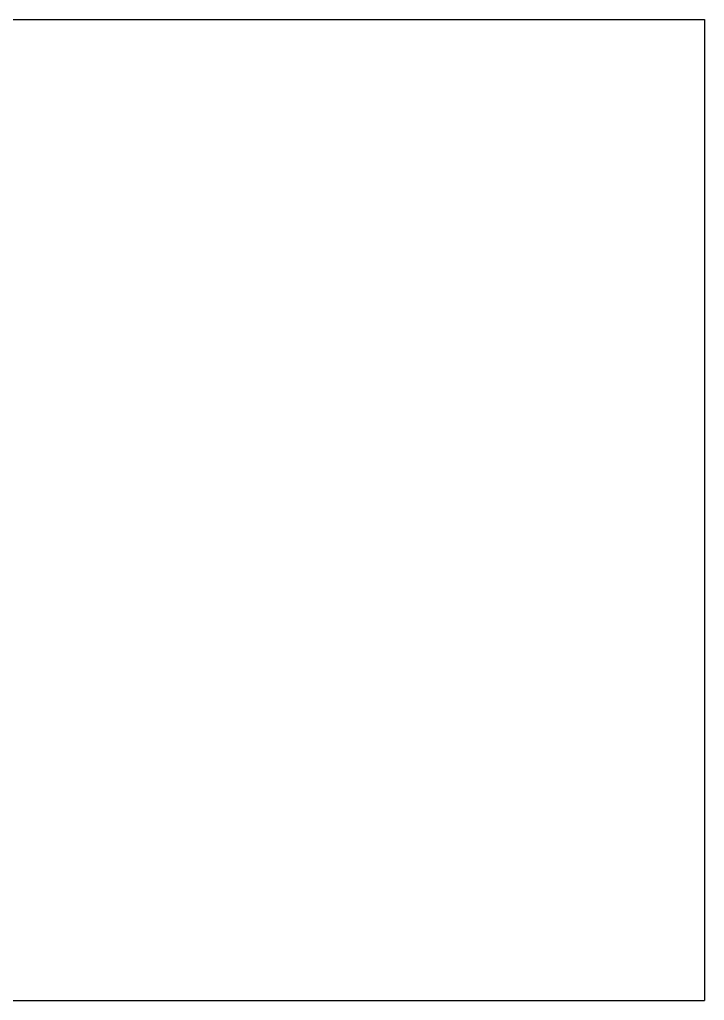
# Model space of a CAD drawing. Header units: millimetres. Extents: x 150937 to 394412, y 327166 to 584759.
# Drawn here: x 196681.78 to 196709.71, y 387966.54 to 388006.54 of the extents above; entities that cross this region are included whole.
import ezdxf

# ---------------------------------------------------------------- set-up
doc = ezdxf.new("R2010")
doc.units = ezdxf.units.MM

# ---------------------------------------------------------------- blocks, each defined once
blk = doc.blocks.new('Shaft_Bearing_C!')
for p, q in [((-45, -50), (37.6, -50)), ((0, -50), (37.6, -50)), ((37.6, -50), (37.6, -90)), ((-45, -90), (37.6, -90)), ((0, -90), (37.6, -90))]:
    blk.add_line(p, q)
blk = doc.blocks.new('C-1 DRUM RIGHT')
blk.add_blockref('Shaft_Bearing_C!', (30, 221.464))

msp = doc.modelspace()

# ---------------------------------------------------------------- block references
msp.add_blockref('C-1 DRUM RIGHT', (196642.115, 387835.079))

doc.saveas('drawing.dxf')
